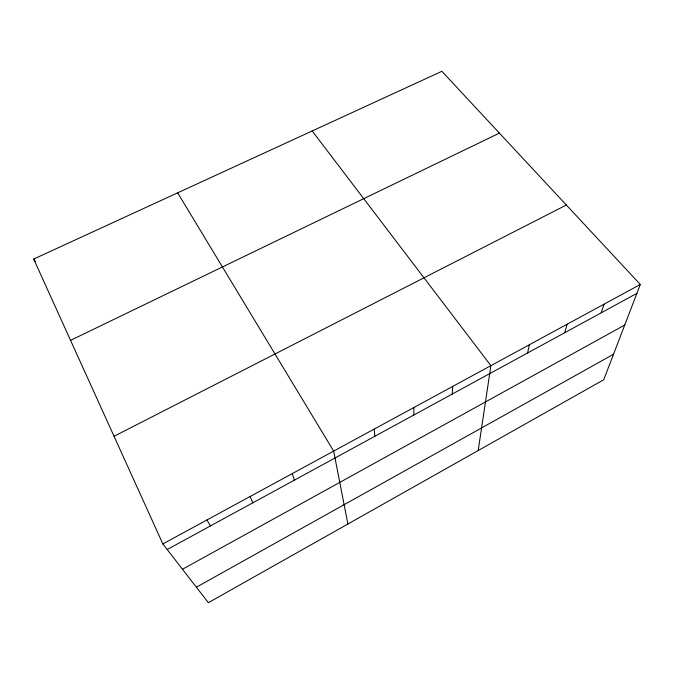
<?xml version="1.0" encoding="UTF-8"?>
<svg xmlns="http://www.w3.org/2000/svg" width="674" height="674" viewBox="0 0 674 674"><rect width="100%" height="100%" fill="white"/><g stroke="black" fill="none" stroke-linecap="round" stroke-linejoin="round"><path stroke-width="1.01" d="M452.161 394.113L452.76 386.387M478.203 450.535L490.883 365.67L312.18 130.958M527.59 352.974L529.368 344.751M564.745 332.712L567.087 324.261M601.166 312.846L604.056 304.168M640.3 284.47L603.736 379.748L208.367 602.691L162.855 543.926L33.7 259.052L441.883 71.309L640.3 284.47L162.855 543.926M196.378 587.206L613.517 354.254M182.477 569.26L624.722 325.053M167.186 549.521L636.888 293.367M114.049 436.272L566.345 205.022M70.559 340.353L499.409 133.107M33.7 259.052L35.301 261.605M177.658 192.84L333.664 451.108L347.902 524.01M206.926 519.983L210.465 525.922M250.062 496.536L252.843 502.812M292.297 473.586L294.344 480.174M374.171 429.094L374.845 436.272M413.861 407.526L413.887 414.982"/></g></svg>
